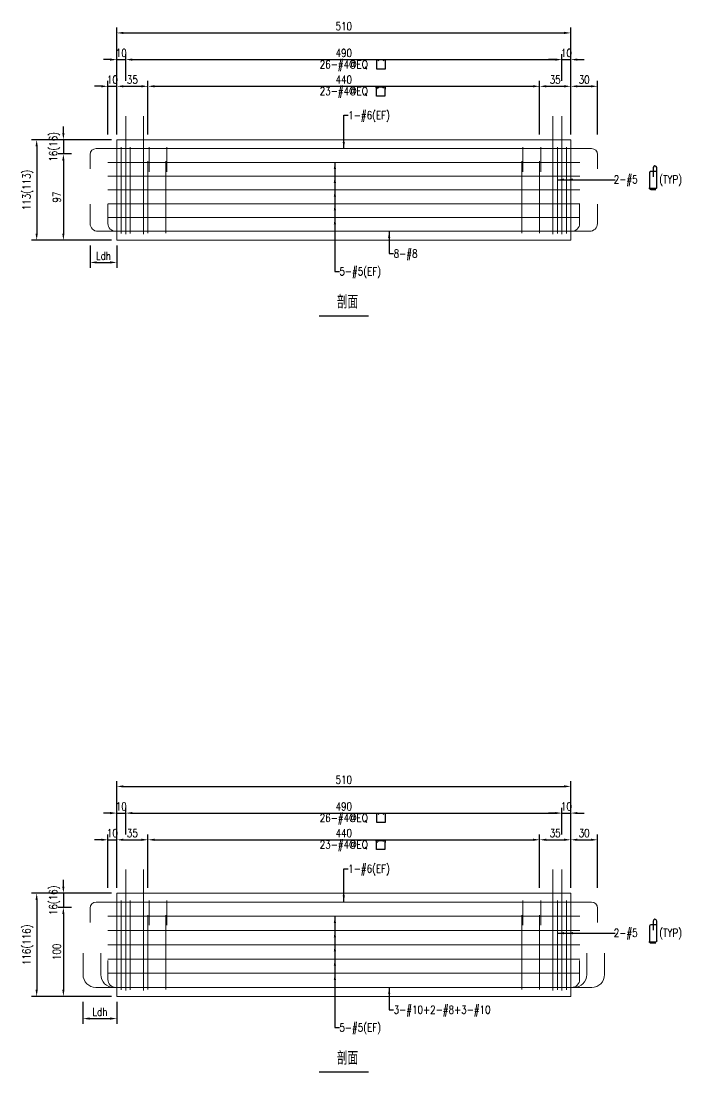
# Model space of a CAD drawing. Extents: x -4754 to 8167, y -19960 to 3841.
# Drawn here: x 7254 to 7995, y 1908 to 3089 of the extents above; entities that cross this region are included whole.
import ezdxf
from ezdxf.enums import TextEntityAlignment as Align

# ---------------------------------------------------------------- set-up
doc = ezdxf.new("R2010")
doc.units = 0
doc.header["$LTSCALE"] = 3
doc.layers.get('0').update_dxf_attribs({"linetype": 'CONTINUOUS'})
doc.layers.add('HB_0', color=7, linetype='CONTINUOUS', transparency=0.5)
for name, color, linetype in [('HB_DIM', 1, 'CONTINUOUS'), ('HB_TXT_CTEXT', 2, 'CONTINUOUS'), ('鋼筋', 3, 'CONTINUOUS')]:
    doc.layers.add(name, color=color, linetype=linetype)
doc.styles.get("Standard").update_dxf_attribs({"font": 'ROMANS.shx', "width": 0.8, "bigfont": 'chineset.shx'})
doc.dimstyles.new('30', dxfattribs={"dimscale": 3, "dimtxt": 3, "dimasz": 2.5, "dimexe": 2, "dimexo": 2, "dimgap": 1, "dimtad": 1, "dimdsep": 46, "dimtxsty": 'Standard', "dimcen": 0, "dimclrd": 256, "dimclre": 256, "dimclrt": 2, "dimadec": 0, "dimazin": 0, "dimtfac": 1, "dimtix": 1, "dimtmove": 2, "dimatfit": 3, "dimfxl": 1, "dimtolj": 1, "dimtzin": 0, "dimarcsym": 0})

# ---------------------------------------------------------------- blocks, each defined once
blk = doc.blocks.new('beam_SectionSide')
at = {"layer": 'HB_TXT_CTEXT', "color": 4, "linetype": 'Continuous'}
blk.add_line((-27.8, 0), (27.8, 0), dxfattribs=at)
at = {"layer": 'HB_TXT_CTEXT', "color": 4, "linetype": 'Continuous', "width": 0.8}
blk.add_text(' 剖面', height=15, rotation=360, dxfattribs=at).set_placement((0, 16.5), align=Align.MIDDLE)
blk = doc.blocks.new('rebar_arrowD')
at = {"color": 1, "linetype": 'Continuous'}
blk.add_solid([(-1.25, -7.5), (0, 0), (1.25, -7.5)], dxfattribs=at)
blk = doc.blocks.new('*D410')
at = {"layer": 'HB_DIM', "linetype": 'Continuous', "lineweight": -2}
for p, q in [((7331.6, 2836.5), (7331.6, 2811.5)), ((7361.6, 2836.5), (7361.6, 2811.5)), ((7339.1, 2817.5), (7354.1, 2817.5))]:
    blk.add_line(p, q, dxfattribs=at)
at = {"layer": 'HB_DIM'}
for points in [[(7339.1, 2818.8), (7339.1, 2816.3), (7331.6, 2817.5)], [(7354.1, 2816.3), (7354.1, 2818.8), (7361.6, 2817.5)]]:
    blk.add_solid(points, dxfattribs=at)
at = {"layer": 'HB_DIM', "color": 2, "linetype": 'Continuous', "insert": (7346.6, 2825), "char_height": 9, "attachment_point": 5, "rotation": 0}
blk.add_mtext('\\A1;Ldh', dxfattribs=at)
blk = doc.blocks.new('rebar_arrowU')
at = {"color": 1, "linetype": 'Continuous'}
blk.add_solid([(-1.25, -7.5), (0, 0), (1.25, -7.5)], dxfattribs=at)
blk = doc.blocks.new('rebar_arrowL')
at = {"color": 1, "linetype": 'Continuous', "extrusion": (0, 0, -1)}
blk.add_solid([(-7.5, 1.3), (0, 0), (-7.5, -1.2)], dxfattribs=at)
blk = doc.blocks.new('rebar_2Tie_180_90')
at = {"layer": 'HB_TXT_CTEXT', "linetype": 'Continuous'}
for points in [[(46.5, -8.7), (46.5, 13.7, 1), (42.7, 13.7), (42.7, 3.3)], [(45.7, 9.3), (39.8, 9.3, 0.414214), (38.6, 8.1), (38.6, -9.6)], [(46.5, -8.7, -0.414214), (45.3, -9.9), (37.8, -9.9)], [(38.6, -9.6, 0.414214), (39.8, -10.8), (45.7, -10.8)]]:
    blk.add_lwpolyline(points, format="xyb", dxfattribs=at)
at = {"color": 2, "linetype": 'Continuous', "width": 0.8}
for tag, p in [('2-D16', (-1.7, 0.4)), ('(TYP)', (49.4, 0.4))]:
    blk.add_attdef(tag, text='', height=9, dxfattribs=at).set_placement(p, align=Align.MIDDLE_LEFT)
blk = doc.blocks.new('*D411')
at = {"layer": 'HB_DIM', "linetype": 'Continuous', "lineweight": -2}
for p, q in [((7361.6, 2961.5), (7361.6, 3081.5)), ((7369.1, 3075.5), (7864.1, 3075.5)), ((7871.6, 2961.5), (7871.6, 3081.5))]:
    blk.add_line(p, q, dxfattribs=at)
at = {"layer": 'HB_DIM'}
for points in [[(7369.1, 3076.8), (7369.1, 3074.3), (7361.6, 3075.5)], [(7864.1, 3074.3), (7864.1, 3076.8), (7871.6, 3075.5)]]:
    blk.add_solid(points, dxfattribs=at)
at = {"layer": 'HB_DIM', "color": 2, "linetype": 'Continuous', "insert": (7616.6, 3083), "char_height": 9, "attachment_point": 5, "rotation": 0}
blk.add_mtext('\\A1;510', dxfattribs=at)
blk = doc.blocks.new('*D412')
at = {"layer": 'HB_DIM', "linetype": 'Continuous', "lineweight": -2}
for p, q in [((7361.6, 3021.5), (7361.6, 3051.5)), ((7371.6, 3021.5), (7371.6, 3051.5)), ((7354.1, 3045.5), (7346.6, 3045.5)), ((7361.6, 3045.5), (7371.6, 3045.5)), ((7379.1, 3045.5), (7386.6, 3045.5))]:
    blk.add_line(p, q, dxfattribs=at)
at = {"layer": 'HB_DIM'}
for points in [[(7354.1, 3044.3), (7354.1, 3046.8), (7361.6, 3045.5)], [(7379.1, 3046.8), (7379.1, 3044.3), (7371.6, 3045.5)]]:
    blk.add_solid(points, dxfattribs=at)
at = {"layer": 'HB_DIM', "color": 2, "linetype": 'Continuous', "insert": (7366.6, 3053), "char_height": 9, "attachment_point": 5, "rotation": 0}
blk.add_mtext('\\A1;10', dxfattribs=at)
blk = doc.blocks.new('*D413')
at = {"layer": 'HB_DIM', "linetype": 'Continuous', "lineweight": -2}
for p, q in [((7371.6, 3021.5), (7371.6, 3051.5)), ((7861.6, 3021.5), (7861.6, 3051.5)), ((7379.1, 3045.5), (7854.1, 3045.5))]:
    blk.add_line(p, q, dxfattribs=at)
at = {"layer": 'HB_DIM'}
for points in [[(7379.1, 3046.8), (7379.1, 3044.3), (7371.6, 3045.5)], [(7854.1, 3044.3), (7854.1, 3046.8), (7861.6, 3045.5)]]:
    blk.add_solid(points, dxfattribs=at)
at = {"layer": 'HB_DIM', "color": 2, "linetype": 'Continuous', "insert": (7616.6, 3053), "char_height": 9, "attachment_point": 5, "rotation": 0}
blk.add_mtext('\\A1;490', dxfattribs=at)
blk = doc.blocks.new('*D414')
at = {"layer": 'HB_DIM', "linetype": 'Continuous', "lineweight": -2}
for p, q in [((7861.6, 3021.5), (7861.6, 3051.5)), ((7871.6, 3021.5), (7871.6, 3051.5)), ((7854.1, 3045.5), (7846.6, 3045.5)), ((7861.6, 3045.5), (7871.6, 3045.5)), ((7879.1, 3045.5), (7886.6, 3045.5))]:
    blk.add_line(p, q, dxfattribs=at)
at = {"layer": 'HB_DIM'}
for points in [[(7854.1, 3044.3), (7854.1, 3046.8), (7861.6, 3045.5)], [(7879.1, 3046.8), (7879.1, 3044.3), (7871.6, 3045.5)]]:
    blk.add_solid(points, dxfattribs=at)
at = {"layer": 'HB_DIM', "color": 2, "linetype": 'Continuous', "insert": (7866.6, 3053), "char_height": 9, "attachment_point": 5, "rotation": 0}
blk.add_mtext('\\A1;10', dxfattribs=at)
blk = doc.blocks.new('*D415')
at = {"layer": 'HB_DIM', "linetype": 'Continuous', "lineweight": -2}
for p, q in [((7344.1, 3015.5), (7336.6, 3015.5)), ((7351.6, 2961.5), (7351.6, 3021.5)), ((7351.6, 3015.5), (7361.6, 3015.5)), ((7361.6, 2961.5), (7361.6, 3021.5)), ((7369.1, 3015.5), (7376.6, 3015.5))]:
    blk.add_line(p, q, dxfattribs=at)
at = {"layer": 'HB_DIM'}
for points in [[(7344.1, 3014.3), (7344.1, 3016.8), (7351.6, 3015.5)], [(7369.1, 3016.8), (7369.1, 3014.3), (7361.6, 3015.5)]]:
    blk.add_solid(points, dxfattribs=at)
at = {"layer": 'HB_DIM', "color": 2, "linetype": 'Continuous', "insert": (7356.6, 3023), "char_height": 9, "attachment_point": 5, "rotation": 0}
blk.add_mtext('\\A1;10', dxfattribs=at)
blk = doc.blocks.new('*D416')
at = {"layer": 'HB_DIM', "linetype": 'Continuous', "lineweight": -2}
for p, q in [((7361.6, 2961.5), (7361.6, 3021.5)), ((7369.1, 3015.5), (7389.1, 3015.5)), ((7396.6, 2961.5), (7396.6, 3021.5))]:
    blk.add_line(p, q, dxfattribs=at)
at = {"layer": 'HB_DIM'}
for points in [[(7369.1, 3016.8), (7369.1, 3014.3), (7361.6, 3015.5)], [(7389.1, 3014.3), (7389.1, 3016.8), (7396.6, 3015.5)]]:
    blk.add_solid(points, dxfattribs=at)
at = {"layer": 'HB_DIM', "color": 2, "linetype": 'Continuous', "insert": (7379.1, 3023), "char_height": 9, "attachment_point": 5, "rotation": 0}
blk.add_mtext('\\A1;35', dxfattribs=at)
blk = doc.blocks.new('*D417')
at = {"layer": 'HB_DIM', "linetype": 'Continuous', "lineweight": -2}
for p, q in [((7396.6, 2961.5), (7396.6, 3021.5)), ((7404.1, 3015.5), (7829.1, 3015.5)), ((7836.6, 2961.5), (7836.6, 3021.5))]:
    blk.add_line(p, q, dxfattribs=at)
at = {"layer": 'HB_DIM'}
for points in [[(7404.1, 3016.8), (7404.1, 3014.3), (7396.6, 3015.5)], [(7829.1, 3014.3), (7829.1, 3016.8), (7836.6, 3015.5)]]:
    blk.add_solid(points, dxfattribs=at)
at = {"layer": 'HB_DIM', "color": 2, "linetype": 'Continuous', "insert": (7616.6, 3023), "char_height": 9, "attachment_point": 5, "rotation": 0}
blk.add_mtext('\\A1;440', dxfattribs=at)
blk = doc.blocks.new('*D418')
at = {"layer": 'HB_DIM', "linetype": 'Continuous', "lineweight": -2}
for p, q in [((7836.6, 2961.5), (7836.6, 3021.5)), ((7844.1, 3015.5), (7864.1, 3015.5)), ((7871.6, 2961.5), (7871.6, 3021.5))]:
    blk.add_line(p, q, dxfattribs=at)
at = {"layer": 'HB_DIM'}
for points in [[(7844.1, 3016.8), (7844.1, 3014.3), (7836.6, 3015.5)], [(7864.1, 3014.3), (7864.1, 3016.8), (7871.6, 3015.5)]]:
    blk.add_solid(points, dxfattribs=at)
at = {"layer": 'HB_DIM', "color": 2, "linetype": 'Continuous', "insert": (7854.1, 3023), "char_height": 9, "attachment_point": 5, "rotation": 0}
blk.add_mtext('\\A1;35', dxfattribs=at)
blk = doc.blocks.new('*D419')
at = {"layer": 'HB_DIM', "linetype": 'Continuous', "lineweight": -2}
for p, q in [((7871.6, 2961.5), (7871.6, 3021.5)), ((7879.1, 3015.5), (7894.1, 3015.5)), ((7901.6, 2961.5), (7901.6, 3021.5))]:
    blk.add_line(p, q, dxfattribs=at)
at = {"layer": 'HB_DIM'}
for points in [[(7879.1, 3016.8), (7879.1, 3014.3), (7871.6, 3015.5)], [(7894.1, 3014.3), (7894.1, 3016.8), (7901.6, 3015.5)]]:
    blk.add_solid(points, dxfattribs=at)
at = {"layer": 'HB_DIM', "color": 2, "linetype": 'Continuous', "insert": (7886.6, 3023), "char_height": 9, "attachment_point": 5, "rotation": 0}
blk.add_mtext('\\A1;30', dxfattribs=at)
blk = doc.blocks.new('*D420')
at = {"layer": 'HB_DIM', "linetype": 'Continuous', "lineweight": -2}
for p, q in [((7355.6, 2955.5), (7265.6, 2955.5)), ((7271.6, 2948), (7271.6, 2850)), ((7355.6, 2842.5), (7265.6, 2842.5))]:
    blk.add_line(p, q, dxfattribs=at)
at = {"layer": 'HB_DIM'}
for points in [[(7272.8, 2948), (7270.3, 2948), (7271.6, 2955.5)], [(7270.3, 2850), (7272.8, 2850), (7271.6, 2842.5)]]:
    blk.add_solid(points, dxfattribs=at)
at = {"layer": 'HB_DIM', "color": 2, "linetype": 'Continuous', "insert": (7261.7, 2899), "char_height": 9, "attachment_point": 5, "rotation": 90}
blk.add_mtext('\\A1;113(113)', dxfattribs=at)
blk = doc.blocks.new('*D421')
at = {"layer": 'HB_DIM', "linetype": 'Continuous', "lineweight": -2}
for p, q in [((7301.6, 2963), (7301.6, 2970.5)), ((7355.6, 2955.5), (7295.6, 2955.5)), ((7301.6, 2955.5), (7301.6, 2939.5)), ((7310.6, 2939.5), (7295.6, 2939.5)), ((7301.6, 2932), (7301.6, 2924.5))]:
    blk.add_line(p, q, dxfattribs=at)
at = {"layer": 'HB_DIM'}
for points in [[(7300.3, 2963), (7302.8, 2963), (7301.6, 2955.5)], [(7302.8, 2932), (7300.3, 2932), (7301.6, 2939.5)]]:
    blk.add_solid(points, dxfattribs=at)
at = {"layer": 'HB_DIM', "color": 2, "linetype": 'Continuous', "insert": (7291.7, 2947.5), "char_height": 9, "attachment_point": 5, "rotation": 90}
blk.add_mtext('\\A1;16(16)', dxfattribs=at)
blk = doc.blocks.new('*D422')
at = {"layer": 'HB_DIM', "linetype": 'Continuous', "lineweight": -2}
for p, q in [((7310.6, 2939.5), (7295.6, 2939.5)), ((7301.6, 2932), (7301.6, 2850)), ((7355.6, 2842.5), (7295.6, 2842.5))]:
    blk.add_line(p, q, dxfattribs=at)
at = {"layer": 'HB_DIM'}
for points in [[(7302.8, 2932), (7300.3, 2932), (7301.6, 2939.5)], [(7300.3, 2850), (7302.8, 2850), (7301.6, 2842.5)]]:
    blk.add_solid(points, dxfattribs=at)
at = {"layer": 'HB_DIM', "color": 2, "linetype": 'Continuous', "insert": (7294.1, 2891), "char_height": 9, "attachment_point": 5, "rotation": 90}
blk.add_mtext('\\A1;97', dxfattribs=at)
blk = doc.blocks.new('dim_rebar_HoopU')
at = {"linetype": 'Continuous'}
blk.add_lwpolyline([(44.2, 4.5), (45.4, 5.7, -0.668179), (46.5, 5.3), (46.5, -4.7), (37, -4.7), (37, 5.3, -0.668179), (38.1, 5.7), (39.3, 4.5)], format="xyb", dxfattribs=at)
at = {"linetype": 'Continuous', "width": 0.8}
blk.add_attdef('25-D13@EQ', text='', height=9, dxfattribs=at).set_placement((0, 0), align=Align.MIDDLE)
blk = doc.blocks.new('dim_rebar_HoopUwithTie')
at = {"linetype": 'Continuous'}
for points in [[(37.7, 3.1), (36.5, 4.3, -0.668179), (36.9, 5.3), (45.8, 5.3, -0.414214), (46.4, 4.7), (46.4, 2.8)], [(43.9, 4), (45.1, 5.2, -0.668179), (46.1, 4.8), (46.1, -4.9), (36.7, -4.9), (36.7, 4.8, -0.668179), (37.7, 5.2), (38.9, 4)]]:
    blk.add_lwpolyline(points, format="xyb", dxfattribs=at)
at = {"linetype": 'Continuous', "width": 0.8}
blk.add_attdef('22-D13@EQ', text='', height=9, dxfattribs=at).set_placement((0, 0), align=Align.MIDDLE)
blk = doc.blocks.new('*D423')
at = {"layer": 'HB_DIM', "linetype": 'Continuous', "lineweight": -2}
for p, q in [((7323.6, 1986.5), (7323.6, 1961.5)), ((7361.6, 1986.5), (7361.6, 1961.5)), ((7331.1, 1967.5), (7354.1, 1967.5))]:
    blk.add_line(p, q, dxfattribs=at)
at = {"layer": 'HB_DIM'}
for points in [[(7331.1, 1968.8), (7331.1, 1966.3), (7323.6, 1967.5)], [(7354.1, 1966.3), (7354.1, 1968.8), (7361.6, 1967.5)]]:
    blk.add_solid(points, dxfattribs=at)
at = {"layer": 'HB_DIM', "color": 2, "linetype": 'Continuous', "insert": (7342.6, 1975), "char_height": 9, "attachment_point": 5, "rotation": 0}
blk.add_mtext('\\A1;Ldh', dxfattribs=at)
blk = doc.blocks.new('*D424')
at = {"layer": 'HB_DIM', "linetype": 'Continuous', "lineweight": -2}
for p, q in [((7361.6, 2114.5), (7361.6, 2234.5)), ((7871.6, 2114.5), (7871.6, 2234.5)), ((7369.1, 2228.5), (7864.1, 2228.5))]:
    blk.add_line(p, q, dxfattribs=at)
at = {"layer": 'HB_DIM'}
for points in [[(7369.1, 2229.8), (7369.1, 2227.3), (7361.6, 2228.5)], [(7864.1, 2227.3), (7864.1, 2229.8), (7871.6, 2228.5)]]:
    blk.add_solid(points, dxfattribs=at)
at = {"layer": 'HB_DIM', "color": 2, "linetype": 'Continuous', "insert": (7616.6, 2236), "char_height": 9, "attachment_point": 5, "rotation": 0}
blk.add_mtext('\\A1;510', dxfattribs=at)
blk = doc.blocks.new('*D425')
at = {"layer": 'HB_DIM', "linetype": 'Continuous', "lineweight": -2}
for p, q in [((7354.1, 2198.5), (7346.6, 2198.5)), ((7361.6, 2174.5), (7361.6, 2204.5)), ((7361.6, 2198.5), (7371.6, 2198.5)), ((7371.6, 2174.5), (7371.6, 2204.5)), ((7379.1, 2198.5), (7386.6, 2198.5))]:
    blk.add_line(p, q, dxfattribs=at)
at = {"layer": 'HB_DIM'}
for points in [[(7354.1, 2197.3), (7354.1, 2199.8), (7361.6, 2198.5)], [(7379.1, 2199.8), (7379.1, 2197.3), (7371.6, 2198.5)]]:
    blk.add_solid(points, dxfattribs=at)
at = {"layer": 'HB_DIM', "color": 2, "linetype": 'Continuous', "insert": (7366.6, 2206), "char_height": 9, "attachment_point": 5, "rotation": 0}
blk.add_mtext('\\A1;10', dxfattribs=at)
blk = doc.blocks.new('*D426')
at = {"layer": 'HB_DIM', "linetype": 'Continuous', "lineweight": -2}
for p, q in [((7371.6, 2174.5), (7371.6, 2204.5)), ((7379.1, 2198.5), (7854.1, 2198.5)), ((7861.6, 2174.5), (7861.6, 2204.5))]:
    blk.add_line(p, q, dxfattribs=at)
at = {"layer": 'HB_DIM'}
for points in [[(7379.1, 2199.8), (7379.1, 2197.3), (7371.6, 2198.5)], [(7854.1, 2197.3), (7854.1, 2199.8), (7861.6, 2198.5)]]:
    blk.add_solid(points, dxfattribs=at)
at = {"layer": 'HB_DIM', "color": 2, "linetype": 'Continuous', "insert": (7616.6, 2206), "char_height": 9, "attachment_point": 5, "rotation": 0}
blk.add_mtext('\\A1;490', dxfattribs=at)
blk = doc.blocks.new('*D427')
at = {"layer": 'HB_DIM', "linetype": 'Continuous', "lineweight": -2}
for p, q in [((7854.1, 2198.5), (7846.6, 2198.5)), ((7861.6, 2174.5), (7861.6, 2204.5)), ((7861.6, 2198.5), (7871.6, 2198.5)), ((7871.6, 2174.5), (7871.6, 2204.5)), ((7879.1, 2198.5), (7886.6, 2198.5))]:
    blk.add_line(p, q, dxfattribs=at)
at = {"layer": 'HB_DIM'}
for points in [[(7854.1, 2197.3), (7854.1, 2199.8), (7861.6, 2198.5)], [(7879.1, 2199.8), (7879.1, 2197.3), (7871.6, 2198.5)]]:
    blk.add_solid(points, dxfattribs=at)
at = {"layer": 'HB_DIM', "color": 2, "linetype": 'Continuous', "insert": (7866.6, 2206), "char_height": 9, "attachment_point": 5, "rotation": 0}
blk.add_mtext('\\A1;10', dxfattribs=at)
blk = doc.blocks.new('*D428')
at = {"layer": 'HB_DIM', "linetype": 'Continuous', "lineweight": -2}
for p, q in [((7351.6, 2114.5), (7351.6, 2174.5)), ((7361.6, 2114.5), (7361.6, 2174.5)), ((7344.1, 2168.5), (7336.6, 2168.5)), ((7351.6, 2168.5), (7361.6, 2168.5)), ((7369.1, 2168.5), (7376.6, 2168.5))]:
    blk.add_line(p, q, dxfattribs=at)
at = {"layer": 'HB_DIM'}
for points in [[(7344.1, 2167.3), (7344.1, 2169.8), (7351.6, 2168.5)], [(7369.1, 2169.8), (7369.1, 2167.3), (7361.6, 2168.5)]]:
    blk.add_solid(points, dxfattribs=at)
at = {"layer": 'HB_DIM', "color": 2, "linetype": 'Continuous', "insert": (7356.6, 2176), "char_height": 9, "attachment_point": 5, "rotation": 0}
blk.add_mtext('\\A1;10', dxfattribs=at)
blk = doc.blocks.new('*D429')
at = {"layer": 'HB_DIM', "linetype": 'Continuous', "lineweight": -2}
for p, q in [((7361.6, 2114.5), (7361.6, 2174.5)), ((7396.6, 2114.5), (7396.6, 2174.5)), ((7369.1, 2168.5), (7389.1, 2168.5))]:
    blk.add_line(p, q, dxfattribs=at)
at = {"layer": 'HB_DIM'}
for points in [[(7369.1, 2169.8), (7369.1, 2167.3), (7361.6, 2168.5)], [(7389.1, 2167.3), (7389.1, 2169.8), (7396.6, 2168.5)]]:
    blk.add_solid(points, dxfattribs=at)
at = {"layer": 'HB_DIM', "color": 2, "linetype": 'Continuous', "insert": (7379.1, 2176), "char_height": 9, "attachment_point": 5, "rotation": 0}
blk.add_mtext('\\A1;35', dxfattribs=at)
blk = doc.blocks.new('*D430')
at = {"layer": 'HB_DIM', "linetype": 'Continuous', "lineweight": -2}
for p, q in [((7396.6, 2114.5), (7396.6, 2174.5)), ((7836.6, 2114.5), (7836.6, 2174.5)), ((7404.1, 2168.5), (7829.1, 2168.5))]:
    blk.add_line(p, q, dxfattribs=at)
at = {"layer": 'HB_DIM'}
for points in [[(7404.1, 2169.8), (7404.1, 2167.3), (7396.6, 2168.5)], [(7829.1, 2167.3), (7829.1, 2169.8), (7836.6, 2168.5)]]:
    blk.add_solid(points, dxfattribs=at)
at = {"layer": 'HB_DIM', "color": 2, "linetype": 'Continuous', "insert": (7616.6, 2176), "char_height": 9, "attachment_point": 5, "rotation": 0}
blk.add_mtext('\\A1;440', dxfattribs=at)
blk = doc.blocks.new('*D431')
at = {"layer": 'HB_DIM', "linetype": 'Continuous', "lineweight": -2}
for p, q in [((7836.6, 2114.5), (7836.6, 2174.5)), ((7871.6, 2114.5), (7871.6, 2174.5)), ((7844.1, 2168.5), (7864.1, 2168.5))]:
    blk.add_line(p, q, dxfattribs=at)
at = {"layer": 'HB_DIM'}
for points in [[(7844.1, 2169.8), (7844.1, 2167.3), (7836.6, 2168.5)], [(7864.1, 2167.3), (7864.1, 2169.8), (7871.6, 2168.5)]]:
    blk.add_solid(points, dxfattribs=at)
at = {"layer": 'HB_DIM', "color": 2, "linetype": 'Continuous', "insert": (7854.1, 2176), "char_height": 9, "attachment_point": 5, "rotation": 0}
blk.add_mtext('\\A1;35', dxfattribs=at)
blk = doc.blocks.new('*D432')
at = {"layer": 'HB_DIM', "linetype": 'Continuous', "lineweight": -2}
for p, q in [((7871.6, 2114.5), (7871.6, 2174.5)), ((7901.6, 2114.5), (7901.6, 2174.5)), ((7879.1, 2168.5), (7894.1, 2168.5))]:
    blk.add_line(p, q, dxfattribs=at)
at = {"layer": 'HB_DIM'}
for points in [[(7879.1, 2169.8), (7879.1, 2167.3), (7871.6, 2168.5)], [(7894.1, 2167.3), (7894.1, 2169.8), (7901.6, 2168.5)]]:
    blk.add_solid(points, dxfattribs=at)
at = {"layer": 'HB_DIM', "color": 2, "linetype": 'Continuous', "insert": (7886.6, 2176), "char_height": 9, "attachment_point": 5, "rotation": 0}
blk.add_mtext('\\A1;30', dxfattribs=at)
blk = doc.blocks.new('*D433')
at = {"layer": 'HB_DIM', "linetype": 'Continuous', "lineweight": -2}
for p, q in [((7355.6, 2108.5), (7265.6, 2108.5)), ((7271.6, 2101), (7271.6, 2000)), ((7355.6, 1992.5), (7265.6, 1992.5))]:
    blk.add_line(p, q, dxfattribs=at)
at = {"layer": 'HB_DIM'}
for points in [[(7272.8, 2101), (7270.3, 2101), (7271.6, 2108.5)], [(7270.3, 2000), (7272.8, 2000), (7271.6, 1992.5)]]:
    blk.add_solid(points, dxfattribs=at)
at = {"layer": 'HB_DIM', "color": 2, "linetype": 'Continuous', "insert": (7261.7, 2050.5), "char_height": 9, "attachment_point": 5, "rotation": 90}
blk.add_mtext('\\A1;116(116)', dxfattribs=at)
blk = doc.blocks.new('*D434')
at = {"layer": 'HB_DIM', "linetype": 'Continuous', "lineweight": -2}
for p, q in [((7301.6, 2116), (7301.6, 2123.5)), ((7355.6, 2108.5), (7295.6, 2108.5)), ((7301.6, 2108.5), (7301.6, 2092.5)), ((7310.6, 2092.5), (7295.6, 2092.5)), ((7301.6, 2085), (7301.6, 2077.5))]:
    blk.add_line(p, q, dxfattribs=at)
at = {"layer": 'HB_DIM'}
for points in [[(7300.3, 2116), (7302.8, 2116), (7301.6, 2108.5)], [(7302.8, 2085), (7300.3, 2085), (7301.6, 2092.5)]]:
    blk.add_solid(points, dxfattribs=at)
at = {"layer": 'HB_DIM', "color": 2, "linetype": 'Continuous', "insert": (7291.7, 2100.5), "char_height": 9, "attachment_point": 5, "rotation": 90}
blk.add_mtext('\\A1;16(16)', dxfattribs=at)
blk = doc.blocks.new('*D435')
at = {"layer": 'HB_DIM', "linetype": 'Continuous', "lineweight": -2}
for p, q in [((7310.6, 2092.5), (7295.6, 2092.5)), ((7301.6, 2085), (7301.6, 2000)), ((7355.6, 1992.5), (7295.6, 1992.5))]:
    blk.add_line(p, q, dxfattribs=at)
at = {"layer": 'HB_DIM'}
for points in [[(7302.8, 2085), (7300.3, 2085), (7301.6, 2092.5)], [(7300.3, 2000), (7302.8, 2000), (7301.6, 1992.5)]]:
    blk.add_solid(points, dxfattribs=at)
at = {"layer": 'HB_DIM', "color": 2, "linetype": 'Continuous', "insert": (7294.1, 2042.5), "char_height": 9, "attachment_point": 5, "rotation": 90}
blk.add_mtext('\\A1;100', dxfattribs=at)

msp = doc.modelspace()

# ---------------------------------------------------------------- linework, layer by layer
at = {"layer": 'HB_0', "lineweight": 5}
for p, q in [((7381.573, 2955.507), (7361.573, 2955.507)), ((7361.573, 2955.507), (7361.573, 2939.507, 8)), ((7381.573, 2955.507, 108), (7361.573, 2955.507, 108)), ((7361.573, 2955.507, 108), (7361.573, 2842.507, 108)), ((7851.573, 2955.507, 108), (7381.573, 2955.507, 108)), ((7851.573, 2955.507), (7381.573, 2955.507)), ((7871.573, 2955.507), (7851.573, 2955.507)), ((7871.573, 2955.507, 108), (7851.573, 2955.507, 108)), ((7871.573, 2939.507, 8), (7871.573, 2955.507)), ((7871.573, 2842.507, 108), (7871.573, 2955.507, 108)), ((7361.573, 2939.507, 13), (7361.573, 2842.507, 13)), ((7871.573, 2842.507, 13), (7871.573, 2939.507, 13)), ((7361.573, 2842.507, 13), (7381.573, 2842.507, 18)), ((7361.573, 2842.507, 108), (7381.573, 2842.507, 108)), ((7381.573, 2842.507, 108), (7851.573, 2842.507, 108)), ((7851.573, 2842.507, 18), (7871.573, 2842.507, 13)), ((7851.573, 2842.507, 108), (7871.573, 2842.507, 108)), ((7381.573, 2108.507), (7361.573, 2108.507)), ((7361.573, 2108.507), (7361.573, 2092.507, 8)), ((7381.573, 2108.507, 108), (7361.573, 2108.507, 108)), ((7361.573, 2108.507, 108), (7361.573, 1992.507, 108)), ((7851.573, 2108.507, 108), (7381.573, 2108.507, 108)), ((7851.573, 2108.507), (7381.573, 2108.507)), ((7871.573, 2108.507), (7851.573, 2108.507)), ((7871.573, 2108.507, 108), (7851.573, 2108.507, 108)), ((7871.573, 2092.507, 8), (7871.573, 2108.507)), ((7871.573, 1992.507, 108), (7871.573, 2108.507, 108)), ((7361.573, 2092.507, 13), (7361.573, 1992.507, 13)), ((7871.573, 1992.507, 13), (7871.573, 2092.507, 13)), ((7361.573, 1992.507, 13), (7381.573, 1992.507, 18)), ((7361.573, 1992.507, 108), (7381.573, 1992.507, 108)), ((7381.573, 1992.507, 108), (7851.573, 1992.507, 108)), ((7851.573, 1992.507, 18), (7871.573, 1992.507, 13)), ((7851.573, 1992.507, 108), (7871.573, 1992.507, 108))]:
    msp.add_line(p, q, dxfattribs=at)
at = {"layer": 'HB_TXT_CTEXT', "color": 1, "linetype": 'Continuous'}
for points in [[(7616.573, 2945.507), (7616.573, 2953.007), (7616.573, 2983.007), (7621.573, 2983.007)], [(7606.573, 2930.007), (7606.573, 2868.007), (7606.573, 2807.507), (7611.573, 2807.507)], [(7856.573, 2910.507), (7866.573, 2910.507), (7921.573, 2910.507)], [(7667.573, 2852.507), (7667.573, 2842.507), (7667.573, 2827.507), (7672.573, 2827.507)], [(7616.573, 2098.507), (7616.573, 2106.007), (7616.573, 2136.007), (7621.573, 2136.007)], [(7606.573, 2082.507), (7606.573, 2018.507), (7606.573, 1957.507), (7611.573, 1957.507)], [(7856.573, 2063.507), (7866.573, 2063.507), (7921.573, 2063.507)], [(7667.573, 2002.507), (7667.573, 1992.507), (7667.573, 1977.507), (7672.573, 1977.507)]]:
    msp.add_lwpolyline(points, dxfattribs=at)
at = {"layer": '鋼筋', "lineweight": 5}
for p, q in [((7371.573, 2971.142, 14.945), (7371.573, 2978.762, 14.945)), ((7371.573, 2978.762, 8.595), (7371.573, 2852.507, 8.595)), ((7371.573, 2852.507, 87.405), (7371.573, 2978.762, 87.405)), ((7371.573, 2978.762, 81.055), (7371.573, 2971.142, 81.055)), ((7391.573, 2971.142, 14.945), (7391.573, 2978.762, 14.945)), ((7391.573, 2978.762, 8.595), (7391.573, 2852.507, 8.595)), ((7391.573, 2852.507, 87.405), (7391.573, 2978.762, 87.405)), ((7391.573, 2978.762, 81.055), (7391.573, 2971.142, 81.055)), ((7851.573, 2971.142, 14.945), (7851.573, 2978.762, 14.945)), ((7851.573, 2978.762, 8.595), (7851.573, 2852.507, 8.595)), ((7851.573, 2852.507, 87.405), (7851.573, 2978.762, 87.405)), ((7851.573, 2978.762, 81.055), (7851.573, 2971.142, 81.055)), ((7861.573, 2971.142, 14.945), (7861.573, 2978.762, 14.945)), ((7861.573, 2978.762, 8.595), (7861.573, 2852.507, 8.595)), ((7861.573, 2852.507, 87.405), (7861.573, 2978.762, 87.405)), ((7861.573, 2978.762, 81.055), (7861.573, 2971.142, 81.055)), ((7338.258, 2945.507, -2), (7894.888, 2945.507, -2)), ((7366.573, 2854.02, -6.13), (7366.573, 2943.282, -6.13)), ((7366.573, 2943.282, 1.82), (7366.573, 2919.27, 1.82)), ((7376.573, 2854.02, -6.13), (7376.573, 2943.282, -6.13)), ((7376.573, 2943.282, 1.82), (7376.573, 2919.27, 1.82)), ((7397.843, 2919.51, 1.17), (7397.843, 2943.922, 1.17)), ((7397.843, 2943.922, -5.18), (7397.843, 2919.51, -5.18)), ((7417.843, 2919.51, 1.17), (7417.843, 2943.922, 1.17)), ((7417.843, 2943.922, -5.18), (7417.843, 2919.51, -5.18)), ((7817.843, 2919.51, 1.17), (7817.843, 2943.922, 1.17)), ((7817.843, 2943.922, -5.18), (7817.843, 2919.51, -5.18)), ((7837.843, 2919.51, 1.17), (7837.843, 2943.922, 1.17)), ((7837.843, 2943.922, -5.18), (7837.843, 2919.51, -5.18)), ((7856.573, 2854.02, -6.13), (7856.573, 2943.282, -6.13)), ((7856.573, 2943.282, 1.82), (7856.573, 2919.27, 1.82)), ((7866.573, 2854.02, -6.13), (7866.573, 2943.282, -6.13)), ((7866.573, 2943.282, 1.82), (7866.573, 2919.27, 1.82)), ((7331.573, 2922.587, -2), (7331.573, 2938.822, -2)), ((7351.573, 2930.007, -2), (7881.573, 2930.007, -2)), ((7901.573, 2938.822, -2), (7901.573, 2922.587, -2)), ((7396.573, 2920.642, 2.445), (7396.573, 2928.262, 2.445)), ((7396.573, 2928.262, -3.905), (7396.573, 2853.777, -3.905)), ((7396.573, 2853.777, 99.905), (7396.573, 2928.262, 99.905)), ((7396.573, 2928.262, 93.555), (7396.573, 2920.642, 93.555)), ((7416.573, 2920.642, 2.445), (7416.573, 2928.262, 2.445)), ((7416.573, 2928.262, -3.905), (7416.573, 2853.777, -3.905)), ((7416.573, 2853.777, 99.905), (7416.573, 2928.262, 99.905)), ((7416.573, 2928.262, 93.555), (7416.573, 2920.642, 93.555)), ((7816.573, 2920.642, 2.445), (7816.573, 2928.262, 2.445)), ((7816.573, 2928.262, -3.905), (7816.573, 2853.777, -3.905)), ((7816.573, 2853.777, 99.905), (7816.573, 2928.262, 99.905)), ((7816.573, 2928.262, 93.555), (7816.573, 2920.642, 93.555)), ((7836.573, 2920.642, 2.445), (7836.573, 2928.262, 2.445)), ((7836.573, 2928.262, -3.905), (7836.573, 2853.777, -3.905)), ((7836.573, 2853.777, 99.905), (7836.573, 2928.262, 99.905)), ((7836.573, 2928.262, 93.555), (7836.573, 2920.642, 93.555)), ((7351.573, 2914.507, -2), (7881.573, 2914.507, -2)), ((7351.573, 2899.007, -2), (7881.573, 2899.007, -2)), ((7331.636, 2882.987, -2), (7331.636, 2861.397, -2)), ((7331.636, 2882.987, 10.5), (7331.636, 2861.397, 10.5)), ((7351.573, 2883.507, -2), (7881.573, 2883.507, -2)), ((7351.636, 2882.987, 25.5), (7351.636, 2861.397, 25.5)), ((7351.636, 2882.987, 40.5), (7351.636, 2861.397, 40.5)), ((7881.51, 2861.397, 25.5), (7881.51, 2882.987, 25.5)), ((7881.51, 2861.397, 40.5), (7881.51, 2882.987, 40.5)), ((7901.51, 2861.397, -2), (7901.51, 2882.987, -2)), ((7901.51, 2861.397, 10.5), (7901.51, 2882.987, 10.5)), ((7351.573, 2868.007, -2), (7881.573, 2868.007, -2)), ((7340.526, 2852.507, -2), (7892.62, 2852.507, -2)), ((7340.526, 2852.507, 10.5), (7892.62, 2852.507, 10.5)), ((7360.526, 2852.507, 25.5), (7872.62, 2852.507, 25.5)), ((7360.526, 2852.507, 40.5), (7872.62, 2852.507, 40.5)), ((7366.573, 2850.045, 7.385), (7366.573, 2850.045, -2.155)), ((7371.573, 2849.332, 11.77), (7371.573, 2849.332, 84.23)), ((7376.573, 2850.045, 7.385), (7376.573, 2850.045, -2.155)), ((7391.573, 2849.332, 11.77), (7391.573, 2849.332, 84.23)), ((7396.573, 2850.602, -0.73), (7396.573, 2850.602, 96.73)), ((7416.573, 2850.602, -0.73), (7416.573, 2850.602, 96.73)), ((7816.573, 2850.602, -0.73), (7816.573, 2850.602, 96.73)), ((7836.573, 2850.602, -0.73), (7836.573, 2850.602, 96.73)), ((7851.573, 2849.332, 11.77), (7851.573, 2849.332, 84.23)), ((7856.573, 2850.045, 7.385), (7856.573, 2850.045, -2.155)), ((7861.573, 2849.332, 11.77), (7861.573, 2849.332, 84.23)), ((7866.573, 2850.045, 7.385), (7866.573, 2850.045, -2.155)), ((7371.573, 2124.142, 14.605), (7371.573, 2131.762, 14.605)), ((7371.573, 2131.762, 8.255), (7371.573, 2002.167, 8.255)), ((7371.573, 2002.167, 87.745), (7371.573, 2131.762, 87.745)), ((7371.573, 2131.762, 81.395), (7371.573, 2124.142, 81.395)), ((7391.573, 2124.142, 14.605), (7391.573, 2131.762, 14.605)), ((7391.573, 2131.762, 8.255), (7391.573, 2002.167, 8.255)), ((7391.573, 2002.167, 87.745), (7391.573, 2131.762, 87.745)), ((7391.573, 2131.762, 81.395), (7391.573, 2124.142, 81.395)), ((7851.573, 2124.142, 14.605), (7851.573, 2131.762, 14.605)), ((7851.573, 2131.762, 8.255), (7851.573, 2002.167, 8.255)), ((7851.573, 2002.167, 87.745), (7851.573, 2131.762, 87.745)), ((7851.573, 2131.762, 81.395), (7851.573, 2124.142, 81.395)), ((7861.573, 2124.142, 14.605), (7861.573, 2131.762, 14.605)), ((7861.573, 2131.762, 8.255), (7861.573, 2002.167, 8.255)), ((7861.573, 2002.167, 87.745), (7861.573, 2131.762, 87.745)), ((7861.573, 2131.762, 81.395), (7861.573, 2124.142, 81.395)), ((7331.573, 2075.587, -2), (7331.573, 2091.822, -2)), ((7338.258, 2098.507, -2), (7894.888, 2098.507, -2)), ((7366.573, 2003.68, -6.81), (7366.573, 2096.282, -6.81)), ((7366.573, 2096.282, 1.14), (7366.573, 2072.27, 1.14)), ((7376.573, 2003.68, -6.81), (7376.573, 2096.282, -6.81)), ((7376.573, 2096.282, 1.14), (7376.573, 2072.27, 1.14)), ((7397.843, 2072.51, 1.17), (7397.843, 2096.922, 1.17)), ((7397.843, 2096.922, -5.18), (7397.843, 2072.51, -5.18)), ((7417.843, 2072.51, 1.17), (7417.843, 2096.922, 1.17)), ((7417.843, 2096.922, -5.18), (7417.843, 2072.51, -5.18)), ((7817.843, 2072.51, 1.17), (7817.843, 2096.922, 1.17)), ((7817.843, 2096.922, -5.18), (7817.843, 2072.51, -5.18)), ((7837.843, 2072.51, 1.17), (7837.843, 2096.922, 1.17)), ((7837.843, 2096.922, -5.18), (7837.843, 2072.51, -5.18)), ((7856.573, 2003.68, -6.81), (7856.573, 2096.282, -6.81)), ((7856.573, 2096.282, 1.14), (7856.573, 2072.27, 1.14)), ((7866.573, 2003.68, -6.81), (7866.573, 2096.282, -6.81)), ((7866.573, 2096.282, 1.14), (7866.573, 2072.27, 1.14)), ((7901.573, 2091.822, -2), (7901.573, 2075.587, -2)), ((7351.573, 2082.507, -2), (7881.573, 2082.507, -2)), ((7396.573, 2073.142, 2.105), (7396.573, 2080.762, 2.105)), ((7396.573, 2080.762, -4.245), (7396.573, 2003.437, -4.245)), ((7396.573, 2003.437, 100.245), (7396.573, 2080.762, 100.245)), ((7396.573, 2080.762, 93.895), (7396.573, 2073.142, 93.895)), ((7416.573, 2073.142, 2.105), (7416.573, 2080.762, 2.105)), ((7416.573, 2080.762, -4.245), (7416.573, 2003.437, -4.245)), ((7416.573, 2003.437, 100.245), (7416.573, 2080.762, 100.245)), ((7416.573, 2080.762, 93.895), (7416.573, 2073.142, 93.895)), ((7816.573, 2073.142, 2.105), (7816.573, 2080.762, 2.105)), ((7816.573, 2080.762, -4.245), (7816.573, 2003.437, -4.245)), ((7816.573, 2003.437, 100.245), (7816.573, 2080.762, 100.245)), ((7816.573, 2080.762, 93.895), (7816.573, 2073.142, 93.895)), ((7836.573, 2073.142, 2.105), (7836.573, 2080.762, 2.105)), ((7836.573, 2080.762, -4.245), (7836.573, 2003.437, -4.245)), ((7836.573, 2003.437, 100.245), (7836.573, 2080.762, 100.245)), ((7836.573, 2080.762, 93.895), (7836.573, 2073.142, 93.895)), ((7351.573, 2066.507, -2), (7881.573, 2066.507, -2)), ((7351.573, 2050.507, -2), (7881.573, 2050.507, -2)), ((7323.622, 2041.147, -2), (7323.622, 2016.997, -2)), ((7323.622, 2041.147, 10.5), (7323.622, 2016.997, 10.5)), ((7343.622, 2041.147, 25.5), (7343.622, 2016.997, 25.5)), ((7351.573, 2034.507, -2), (7881.573, 2034.507, -2)), ((7351.636, 2032.987, 40.5), (7351.636, 2011.397, 40.5)), ((7881.51, 2011.397, 40.5), (7881.51, 2032.987, 40.5)), ((7889.525, 2016.997, 25.5), (7889.525, 2041.147, 25.5)), ((7909.525, 2016.997, -2), (7909.525, 2041.147, -2)), ((7909.525, 2016.997, 10.5), (7909.525, 2041.147, 10.5)), ((7351.573, 2018.507, -2), (7881.573, 2018.507, -2)), ((7338.112, 2002.507, -2), (7895.035, 2002.507, -2)), ((7338.112, 2002.507, 10.5), (7895.035, 2002.507, 10.5)), ((7358.112, 2002.507, 25.5), (7875.035, 2002.507, 25.5)), ((7360.526, 2002.507, 40.5), (7872.62, 2002.507, 40.5)), ((7366.573, 1999.705, 6.705), (7366.573, 1999.705, -2.835)), ((7371.573, 1998.992, 11.43), (7371.573, 1998.992, 84.57)), ((7376.573, 1999.705, 6.705), (7376.573, 1999.705, -2.835)), ((7391.573, 1998.992, 11.43), (7391.573, 1998.992, 84.57)), ((7396.573, 2000.262, -1.07), (7396.573, 2000.262, 97.07)), ((7416.573, 2000.262, -1.07), (7416.573, 2000.262, 97.07)), ((7816.573, 2000.262, -1.07), (7816.573, 2000.262, 97.07)), ((7836.573, 2000.262, -1.07), (7836.573, 2000.262, 97.07)), ((7851.573, 1998.992, 11.43), (7851.573, 1998.992, 84.57)), ((7856.573, 1999.705, 6.705), (7856.573, 1999.705, -2.835)), ((7861.573, 1998.992, 11.43), (7861.573, 1998.992, 84.57)), ((7866.573, 1999.705, 6.705), (7866.573, 1999.705, -2.835))]:
    msp.add_line(p, q, dxfattribs=at)
at = {"layer": '鋼筋', "lineweight": 5, "extrusion": (-1, 2.44929e-16, 0)}
for centre, start, end in [((-2978.762, 11.77, -7371.573), 90, 270), ((-2978.762, 84.23, -7371.573), 90, 270), ((-2978.762, 11.77, -7391.573), 90, 270), ((-2978.762, 84.23, -7391.573), 90, 270), ((-2978.762, 11.77, -7851.573), 90, 270), ((-2978.762, 84.23, -7851.573), 90, 270), ((-2978.762, 11.77, -7861.573), 90, 270), ((-2978.762, 84.23, -7861.573), 90, 270), ((-2943.922, -2.005, -7397.843), 90, 270), ((-2943.922, -2.005, -7417.843), 90, 270), ((-2943.922, -2.005, -7817.843), 90, 270), ((-2943.922, -2.005, -7837.843), 90, 270), ((-2928.262, -0.73, -7396.573), 90, 270), ((-2928.262, 96.73, -7396.573), 90, 270), ((-2928.262, -0.73, -7416.573), 90, 270), ((-2928.262, 96.73, -7416.573), 90, 270), ((-2928.262, -0.73, -7816.573), 90, 270), ((-2928.262, 96.73, -7816.573), 90, 270), ((-2928.262, -0.73, -7836.573), 90, 270), ((-2928.262, 96.73, -7836.573), 90, 270), ((-2852.507, 11.77, -7371.573), 270, 0), ((-2852.507, 84.23, -7371.573), 0, 90), ((-2852.507, 11.77, -7391.573), 270, 0), ((-2852.507, 84.23, -7391.573), 0, 90), ((-2853.777, -0.73, -7396.573), 270, 0), ((-2853.777, 96.73, -7396.573), 0, 90), ((-2853.777, -0.73, -7416.573), 270, 0), ((-2853.777, 96.73, -7416.573), 0, 90), ((-2853.777, -0.73, -7816.573), 270, 0), ((-2853.777, 96.73, -7816.573), 0, 90), ((-2853.777, -0.73, -7836.573), 270, 0), ((-2853.777, 96.73, -7836.573), 0, 90), ((-2852.507, 11.77, -7851.573), 270, 0), ((-2852.507, 84.23, -7851.573), 0, 90), ((-2852.507, 11.77, -7861.573), 270, 0), ((-2852.507, 84.23, -7861.573), 0, 90), ((-2131.762, 11.43, -7371.573), 90, 270), ((-2131.762, 84.57, -7371.573), 90, 270), ((-2131.762, 11.43, -7391.573), 90, 270), ((-2131.762, 84.57, -7391.573), 90, 270), ((-2131.762, 11.43, -7851.573), 90, 270), ((-2131.762, 84.57, -7851.573), 90, 270), ((-2131.762, 11.43, -7861.573), 90, 270), ((-2131.762, 84.57, -7861.573), 90, 270), ((-2096.922, -2.005, -7397.843), 90, 270), ((-2096.922, -2.005, -7417.843), 90, 270), ((-2096.922, -2.005, -7817.843), 90, 270), ((-2096.922, -2.005, -7837.843), 90, 270), ((-2080.762, -1.07, -7396.573), 90, 270), ((-2080.762, 97.07, -7396.573), 90, 270), ((-2080.762, -1.07, -7416.573), 90, 270), ((-2080.762, 97.07, -7416.573), 90, 270), ((-2080.762, -1.07, -7816.573), 90, 270), ((-2080.762, 97.07, -7816.573), 90, 270), ((-2080.762, -1.07, -7836.573), 90, 270), ((-2080.762, 97.07, -7836.573), 90, 270), ((-2002.167, 11.43, -7371.573), 270, 0), ((-2002.167, 84.57, -7371.573), 0, 90), ((-2002.167, 11.43, -7391.573), 270, 0), ((-2002.167, 84.57, -7391.573), 0, 90), ((-2003.437, -1.07, -7396.573), 270, 0), ((-2003.437, 97.07, -7396.573), 0, 90), ((-2003.437, -1.07, -7416.573), 270, 0), ((-2003.437, 97.07, -7416.573), 0, 90), ((-2003.437, -1.07, -7816.573), 270, 0), ((-2003.437, 97.07, -7816.573), 0, 90), ((-2003.437, -1.07, -7836.573), 270, 0), ((-2003.437, 97.07, -7836.573), 0, 90), ((-2002.167, 11.43, -7851.573), 270, 0), ((-2002.167, 84.57, -7851.573), 0, 90), ((-2002.167, 11.43, -7861.573), 270, 0), ((-2002.167, 84.57, -7861.573), 0, 90)]:
    msp.add_arc(centre, 3.175, start, end, dxfattribs=at)
at = {"layer": '鋼筋', "lineweight": 5, "extrusion": (0, 0, -1)}
for centre, start, end in [((-7338.258, 2938.822, 2), 0, 90), ((-7894.888, 2938.822, 2), 90, 180), ((-7338.258, 2091.822, 2), 0, 90), ((-7894.888, 2091.822, 2), 90, 180)]:
    msp.add_arc(centre, 6.685, start, end, dxfattribs=at)
at = {"layer": '鋼筋', "lineweight": 5, "extrusion": (1, -2.44929e-16, 1.22465e-16)}
for centre, start, end in [((2943.282, -2.155, 7366.573), 270, 90), ((2943.282, -2.155, 7376.573), 270, 90), ((2943.282, -2.155, 7856.573), 270, 90), ((2943.282, -2.155, 7866.573), 270, 90), ((2854.02, -2.155, 7366.573), 180, 270), ((2854.02, -2.155, 7376.573), 180, 270), ((2854.02, -2.155, 7856.573), 180, 270), ((2854.02, -2.155, 7866.573), 180, 270), ((2096.282, -2.835, 7366.573), 270, 90), ((2096.282, -2.835, 7376.573), 270, 90), ((2096.282, -2.835, 7856.573), 270, 90), ((2096.282, -2.835, 7866.573), 270, 90), ((2003.68, -2.835, 7366.573), 180, 270), ((2003.68, -2.835, 7376.573), 180, 270), ((2003.68, -2.835, 7856.573), 180, 270), ((2003.68, -2.835, 7866.573), 180, 270)]:
    msp.add_arc(centre, 3.975, start, end, dxfattribs=at)
at = {"layer": '鋼筋', "lineweight": 5}
for centre, radius, start, end in [((7340.526, 2861.397, -2), 8.89, 180, 270), ((7340.526, 2861.397, 10.5), 8.89, 180, 270), ((7360.526, 2861.397, 25.5), 8.89, 180, 270), ((7360.526, 2861.397, 40.5), 8.89, 180, 270), ((7872.62, 2861.397, 25.5), 8.89, 270, 0), ((7872.62, 2861.397, 40.5), 8.89, 270, 0), ((7892.62, 2861.397, -2), 8.89, 270, 0), ((7892.62, 2861.397, 10.5), 8.89, 270, 0), ((7338.112, 2016.997, -2), 14.49, 180, 270), ((7338.112, 2016.997, 10.5), 14.49, 180, 270), ((7358.112, 2016.997, 25.5), 14.49, 180, 270), ((7360.526, 2011.397, 40.5), 8.89, 180, 270), ((7872.62, 2011.397, 40.5), 8.89, 270, 0), ((7875.035, 2016.997, 25.5), 14.49, 270, 0), ((7895.035, 2016.997, -2), 14.49, 270, 0), ((7895.035, 2016.997, 10.5), 14.49, 270, 0)]:
    msp.add_arc(centre, radius, start, end, dxfattribs=at)

# ---------------------------------------------------------------- block references
at = {"layer": 'HB_TXT_CTEXT', "linetype": 'Continuous'}
for name, p, values in [('dim_rebar_HoopU', (7616.573, 3039.507), {'25-D13@EQ': '26-#4@EQ'}), ('dim_rebar_HoopUwithTie', (7616.573, 3009.507), {'22-D13@EQ': '23-#4@EQ'}), ('rebar_2Tie_180_90', (7921.573, 2910.507, 7.385), {'2-D16': '2-#5', '(TYP)': '(TYP)'}), ('dim_rebar_HoopU', (7616.573, 2192.507), {'25-D13@EQ': '26-#4@EQ'}), ('dim_rebar_HoopUwithTie', (7616.573, 2162.507), {'22-D13@EQ': '23-#4@EQ'}), ('rebar_2Tie_180_90', (7921.573, 2063.507, 6.705), {'2-D16': '2-#5', '(TYP)': '(TYP)'})]:
    msp.add_blockref(name, p, dxfattribs=at).add_auto_attribs(values)
at = {"layer": 'HB_TXT_CTEXT', "linetype": 'Continuous', "rotation": 180}
for p in [(7616.573, 2945.507, -2), (7616.573, 2098.507, -2)]:
    msp.add_blockref('rebar_arrowD', p, dxfattribs=at)
at = {"layer": 'HB_TXT_CTEXT', "linetype": 'Continuous'}
for name, p in [('rebar_arrowU', (7606.573, 2930.007, -2)), ('rebar_arrowU', (7606.573, 2914.507, -2)), ('rebar_arrowL', (7856.573, 2910.507, 7.385)), ('rebar_arrowL', (7866.573, 2910.507, 7.385)), ('rebar_arrowU', (7606.573, 2899.007, -2)), ('rebar_arrowU', (7606.573, 2883.507, -2)), ('rebar_arrowU', (7606.573, 2868.007, -2)), ('rebar_arrowU', (7667.573, 2852.507)), ('rebar_arrowU', (7606.573, 2082.507, -2)), ('rebar_arrowU', (7606.573, 2066.507, -2)), ('rebar_arrowL', (7856.573, 2063.507, 6.705)), ('rebar_arrowL', (7866.573, 2063.507, 6.705)), ('rebar_arrowU', (7606.573, 2050.507, -2)), ('rebar_arrowU', (7606.573, 2034.507, -2)), ('rebar_arrowU', (7606.573, 2018.507, -2)), ('rebar_arrowU', (7667.573, 2002.507))]:
    msp.add_blockref(name, p, dxfattribs=at)
at = {"layer": 'HB_TXT_CTEXT', "color": 0, "linetype": 'Continuous', "rotation": 360}
for p in [(7616.573, 2757.507), (7616.573, 1907.507)]:
    msp.add_blockref('beam_SectionSide', p, dxfattribs=at)

# ---------------------------------------------------------------- texts
at = {"layer": 'HB_TXT_CTEXT', "linetype": 'Continuous', "width": 0.8}
for s, p in [('1-#6(EF)', (7621.573, 2983.007, -2)), ('8-#8', (7672.573, 2827.507)), ('5-#5(EF)', (7611.573, 2807.507, -2)), ('1-#6(EF)', (7621.573, 2136.007, -2)), ('3-#10+2-#8+3-#10', (7672.573, 1977.507)), ('5-#5(EF)', (7611.573, 1957.507, -2))]:
    msp.add_text(s, height=9, dxfattribs=at).set_placement(p, align=Align.MIDDLE_LEFT)

# ---------------------------------------------------------------- dimensions: what is measured, and where the dimension line sits
at = {"layer": 'HB_DIM', "linetype": 'Continuous'}
for base, p1, p2, angle, override, picture, middle in [((7871.573, 3075.507), (7361.573, 2955.507), (7871.573, 2955.507), 0, {"dimpost": '<>'}, '*D411', (7616.573, 3083.007)), ((7371.573, 3045.507), (7361.573, 3015.507), (7371.573, 3015.507), 0, {"dimpost": '<>'}, '*D412', (7366.573, 3053.007)), ((7861.573, 3045.507), (7371.573, 3015.507), (7861.573, 3015.507), 0, {"dimpost": '<>'}, '*D413', (7616.573, 3053.007)), ((7871.573, 3045.507), (7861.573, 3015.507), (7871.573, 3015.507), 0, {"dimpost": '<>'}, '*D414', (7866.573, 3053.007)), ((7361.573, 3015.507), (7351.573, 2955.507), (7361.573, 2955.507), 0, {"dimpost": '<>'}, '*D415', (7356.573, 3023.007)), ((7396.573, 3015.507), (7361.573, 2955.507), (7396.573, 2955.507), 0, {"dimpost": '<>'}, '*D416', (7379.073, 3023.007)), ((7836.573, 3015.507), (7396.573, 2955.507), (7836.573, 2955.507), 0, {"dimpost": '<>'}, '*D417', (7616.573, 3023.007)), ((7871.573, 3015.507), (7836.573, 2955.507), (7871.573, 2955.507), 0, {"dimpost": '<>'}, '*D418', (7854.073, 3023.007)), ((7901.573, 3015.507), (7871.573, 2955.507), (7901.573, 2955.507), 0, {"dimpost": '<>'}, '*D419', (7886.573, 3023.007)), ((7301.573, 2842.507), (7316.573, 2939.507), (7361.573, 2842.507), 90, {"dimtad": 4, "dimpost": '<>'}, '*D422', (7294.073, 2891.007)), ((7871.573, 2228.507), (7361.573, 2108.507), (7871.573, 2108.507), 0, {"dimpost": '<>'}, '*D424', (7616.573, 2236.007)), ((7371.573, 2198.507), (7361.573, 2168.507), (7371.573, 2168.507), 0, {"dimpost": '<>'}, '*D425', (7366.573, 2206.007)), ((7861.573, 2198.507), (7371.573, 2168.507), (7861.573, 2168.507), 0, {"dimpost": '<>'}, '*D426', (7616.573, 2206.007)), ((7871.573, 2198.507), (7861.573, 2168.507), (7871.573, 2168.507), 0, {"dimpost": '<>'}, '*D427', (7866.573, 2206.007)), ((7361.573, 2168.507), (7351.573, 2108.507), (7361.573, 2108.507), 0, {"dimpost": '<>'}, '*D428', (7356.573, 2176.007)), ((7396.573, 2168.507), (7361.573, 2108.507), (7396.573, 2108.507), 0, {"dimpost": '<>'}, '*D429', (7379.073, 2176.007)), ((7836.573, 2168.507), (7396.573, 2108.507), (7836.573, 2108.507), 0, {"dimpost": '<>'}, '*D430', (7616.573, 2176.007)), ((7871.573, 2168.507), (7836.573, 2108.507), (7871.573, 2108.507), 0, {"dimpost": '<>'}, '*D431', (7854.073, 2176.007)), ((7901.573, 2168.507), (7871.573, 2108.507), (7901.573, 2108.507), 0, {"dimpost": '<>'}, '*D432', (7886.573, 2176.007)), ((7301.573, 1992.507), (7316.573, 2092.507), (7361.573, 1992.507), 90, {"dimtad": 4, "dimpost": '<>'}, '*D435', (7294.073, 2042.507))]:
    dim = msp.add_linear_dim(base=base, p1=p1, p2=p2, angle=angle, dimstyle='30', override=override, dxfattribs=at)
    dim.commit()
    dim.dimension.update_dxf_attribs({"geometry": picture, "text_midpoint": middle})
for base, p1, p2, angle, text, override, picture, middle in [((7301.573, 2939.507), (7361.573, 2955.507), (7316.573, 2939.507), 90, '<>(16)', {"dimtad": 4, "dimpost": '<>'}, '*D421', (7291.716, 2947.507)), ((7271.573, 2842.507), (7361.573, 2955.507), (7361.573, 2842.507), 90, '<>(113)', {"dimtad": 4, "dimpost": '<>'}, '*D420', (7261.716, 2899.007)), ((7361.573, 2817.507), (7331.636, 2842.507, -2), (7361.573, 2842.507), 0, 'Ldh', {"dimpost": '<>'}, '*D410', (7346.605, 2825.007)), ((7301.573, 2092.507), (7361.573, 2108.507), (7316.573, 2092.507), 90, '<>(16)', {"dimtad": 4, "dimpost": '<>'}, '*D434', (7291.716, 2100.507)), ((7271.573, 1992.507), (7361.573, 2108.507), (7361.573, 1992.507), 90, '<>(116)', {"dimtad": 4, "dimpost": '<>'}, '*D433', (7261.716, 2050.507)), ((7361.573, 1967.507), (7323.622, 1992.507, -2), (7361.573, 1992.507), 0, 'Ldh', {"dimpost": '<>'}, '*D423', (7342.598, 1975.007))]:
    dim = msp.add_linear_dim(base=base, p1=p1, p2=p2, angle=angle, text=text, dimstyle='30', override=override, dxfattribs=at)
    dim.commit()
    dim.dimension.update_dxf_attribs({"geometry": picture, "text_midpoint": middle})

doc.saveas('drawing.dxf')
